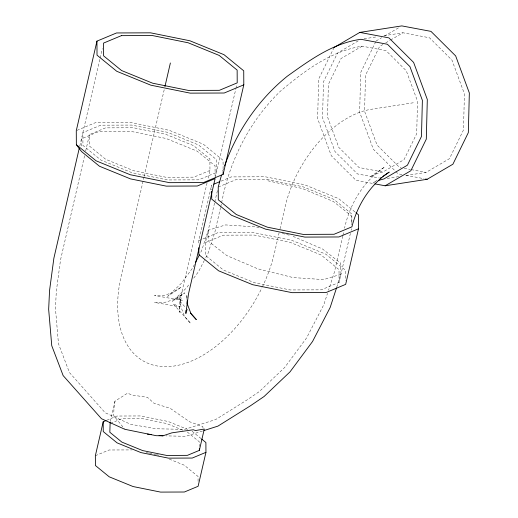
<?xml version="1.0" encoding="UTF-8"?>
<svg xmlns="http://www.w3.org/2000/svg" width="518" height="518" viewBox="0 0 518 518"><rect width="100%" height="100%" fill="white"/><g stroke="black" fill="none" stroke-linecap="round" stroke-linejoin="round"><path stroke-width="0.39" stroke-dasharray="2.59 1.94" d="M186.338 304.04L186.564 299.32M186.603 298.53L186.791 294.6L187.134 298.588M202.965 427.933L202.842 426.508L189.633 421.781L170.014 408.197L154.222 403.451L147.423 397.3L131.708 395.001L127.655 393.13L115.009 401.126L113.966 408.488L113.695 415.572L124.32 428.671M79.811 145.862L99.916 58.799M100.097 58.01L102.273 48.588M84.576 155.743L60.509 259.984L56.281 291.569L55.471 308.599L58.456 343.706L69.444 372.539L105.206 412.768L130.704 424.32L156.086 428.768L184.68 429.37L215.682 419.548L246.982 399.967L259.337 391.563L284.641 367.515L306.637 337.878L323.828 304.675L327.518 293.311M85.664 151.042L89.459 134.583L105.542 127.875L133.463 127.771L165.734 134.291L193.706 145.7L209.894 158.935L209.958 170.441L207.964 179.073M144.062 176.955L121.199 275.997A111.195 67.767 -60.8 0 0 161.428 366.517A111.195 67.767 -60.8 0 0 261.953 287.788M144.244 176.172L164.387 88.921M110.334 421.38L115.009 401.126M207.058 182.99L181.889 292.016L179.17 312.354L179.979 295.325L180.976 306.993L184.628 316.576L190.689 323.426L173.154 303.807L179.966 306.889L154.584 302.441L164.089 302.635L174.391 299.372L184.796 292.864L172.436 301.275L186.383 288.021L189.653 283.624M198.828 242.994L198.815 240.656L211.642 185.081L211.668 189.763M215.3 177.81L235.761 89.161M235.943 88.371L236.849 84.447M350.395 233.398L339.083 282.401L321.238 289.84L290.268 289.957L254.467 282.718L223.433 270.066L205.471 255.387L205.406 242.612L214.607 202.752M214.789 201.968L217.508 190.184M220.551 207.504L214.808 232.407L207.99 253.38L204.707 259.712M220.733 206.727L221.451 203.613M221.633 202.836C229.448 160.774 249.598 120.862 280.536 91.097C304.241 71.076 330.691 51.114 362.134 46.167L386.02 50.654L406.293 70.804L417.521 101.211L416.692 133.728L404.027 159.648L382.925 172.021L377.777 173.226L370.234 176.787L384.796 166.951C363.753 180.75 349.844 203.833 344.554 228.179M351.89 222.837L351.845 214.064L333.883 199.385L302.849 186.726L267.048 179.487L266.802 180.549L302.421 188.565L333.391 201.502L351.418 215.896L351.599 224.695M279.118 232.718L274.611 252.253A111.195 67.767 -60.8 0 1 262.302 287.063M280.024 228.814L285.075 206.941A95.435 58.158 -60.8 0 1 371.089 109.317L414.504 102.596M342.741 236.02L334.414 272.099L328.509 290.281M342.922 235.237L343.648 232.103M351.12 230.251L351.482 228.678M259.175 227.693L256.093 226.929L225.615 224.922L208.262 230.238L201.651 250.576L200.207 253.373M336.784 287.101L340.954 274.268L340.533 263.053L322.442 248.944L291.537 235.722M222.572 171.283L223.407 169.03M334.078 47.488L318.648 79.073L317.638 118.706L331.319 155.769L356.028 180.322L373.342 183.579M375.764 41.699L360.677 72.565L359.667 112.199L373.355 149.262L395.253 171.024M194.412 264.568L192.599 268.065L181.015 283.676L167.683 296.335L181.397 287.011L172.131 292.799L162.963 295.707L154.5 295.532L182.66 300.472L176.871 297.85L185.807 307.847M204.345 260.418L198.511 271.685L192.916 279.221M376.942 180.394L373.07 183.009L376.275 181.248M358.184 40.903L337.522 53.017L323.478 81.766L322.559 117.845L335.01 151.58L357.504 173.931L379.377 178.03M362.134 46.167L341.025 58.534L328.367 84.453L327.538 116.977L338.766 147.384L359.039 167.528L382.925 172.021M376.113 40.98L381.675 37.717M384.453 36.085L399.747 27.124M383.003 44.49L379.558 46.51L365.507 75.265L364.588 111.338L377.046 145.072L399.54 167.424L401.094 167.715M385.755 42.877L389.886 40.456M390.572 40.048L402.972 32.783L429.474 37.762L451.961 60.114L464.419 93.849L463.5 129.927L449.449 158.683L426.042 172.403L404.629 175.719M77.007 130.355L95.882 122.481L129.908 122.358L169.237 130.309L203.334 144.211L223.064 160.334L223.109 169.69M209.958 170.441L193.874 177.15L165.954 177.253L133.683 170.726L105.711 159.324L89.523 146.089L89.459 134.583M221.082 181.151L231.248 176.91L265.268 176.78L304.597 184.738L338.694 198.64L355.342 212.244M218.233 187.043L236.078 179.604L267.048 179.487M198.815 240.656L218.415 232.478L252.441 232.355L291.77 240.307L325.867 254.208L345.597 270.331L345.648 280.465M205.406 242.612L223.245 235.172L254.221 235.062L290.015 242.301L321.056 254.953L339.012 269.632L339.083 282.401M106.812 420.247L116.913 416.038L140.721 415.948L168.233 421.51L187.62 429.416M110.496 423.426L121.749 418.732L142.495 418.654L166.485 423.504L182.822 430.167M95.364 455.717L109.078 449.993L132.084 449.909M202.46 431.021L185.807 436.298L166.116 435.884M340.954 274.268L323.608 279.584L293.123 277.577L257.686 268.784L226.78 255.562L208.689 241.453L208.262 230.238M364.109 38.798L376.8 36.836M383.935 35.729L402.972 32.783M387.179 178.419L399.074 176.58M404.215 168.305L410.45 169.477M411.227 169.626L426.042 172.403M401.994 174.56L398.064 173.815L395.817 171.587M405.931 175.298L424.028 178.697M146.244 452.609L148.601 453.088M149.391 453.244L155.678 454.519M156.462 454.675L158.825 455.154M282.291 233.43L290.766 235.535M169.341 459.116L184.253 465.196L198.051 476.476L198.083 482.517M192.087 431.235L201.094 438.597M187.276 431.98L199.307 441.815L199.333 446.484M186.338 308.437L188.435 310.794M215.106 176.185L215.054 165.812L197.093 151.133L166.058 138.474L130.258 131.235L99.288 131.352L81.449 138.792L81.488 146.775M100.712 125.181L82.874 132.621L82.938 145.39L100.893 160.068L131.935 172.721L167.735 179.96L198.705 179.843L216.543 172.403L216.479 159.635L198.524 144.956L167.482 132.304L131.682 125.065L100.712 125.181"/><path stroke-width="0.78" d="M186.04 310.34L185.891 313.487L188.526 293.764L215.119 178.581L197.28 186.02L166.31 186.137L130.51 178.898L99.469 166.239L81.514 151.56L76.353 144.684L76.282 130.659L96.95 41.129L116.55 32.958L150.576 32.828L189.905 40.78L224.003 54.681L243.732 70.811L243.803 84.835L223.135 174.365L203.535 182.537L169.509 182.666L130.18 174.715L96.083 160.813L76.353 144.684M79.267 148.219L53.872 258.229L49.566 290.436L48.66 309.33L51.755 345.713L63.144 375.602L101.489 418.732L124.825 429.299L156.164 435.677L162.963 435.819L171.866 432.847L193.311 429.759L195.461 430.568L204.28 429.021L199.352 450.375L187.399 455.354L166.647 455.432L142.664 450.582L121.866 442.107L109.835 432.271L110.153 422.157M164.931 86.564L170.377 62.982M106.086 420.551L103.205 421.756L95.364 455.717L95.416 465.527L109.214 476.813L133.068 486.538L160.586 492.1L184.389 492.009L198.103 486.292L205.944 452.337L205.892 442.521L201.69 439.083M355.957 212.749L358.424 214.763L358.501 228.794L345.668 284.363L326.068 292.534L292.042 292.664L252.713 284.712L218.615 270.81L198.886 254.681L198.854 247.669M221.49 175.149L218.233 187.043L218.305 199.812L236.26 214.491L267.294 227.149L303.095 234.389L334.065 234.272L351.91 226.832C357.401 205.031 370.228 184.537 389.219 172.106L382.757 176.463M336.545 287.853L330.167 307.478L312.548 341.498L290.015 371.866L264.089 396.497L250.382 405.827L217.942 426.12L203.95 430.549M224.521 166.032C236.888 131.229 258.476 99.456 287.302 76.211C309.673 60.256 332.957 43.091 360.936 39.29L387.438 44.27L409.932 66.621L422.384 100.356L421.464 136.435L407.42 165.184L384.006 178.911L378.192 180.491M195.493 262.464L199.482 254.772M380.173 178.211L381.468 177.337M334.078 47.488L359.803 32.407L401.832 25.9L430.95 31.371L455.659 55.925L469.34 92.987L468.33 132.621L452.9 164.212L427.175 179.286L385.146 185.794L374.915 183.871M385.146 185.794L410.865 170.713L426.301 139.128L427.311 99.495L413.623 62.432L388.914 37.879L359.803 32.407M243.803 84.835L224.203 93.013L190.177 93.136L150.848 85.185L116.751 71.283L97.021 55.161L96.95 41.129M213.824 184.175L219.632 181.753M358.501 228.794L338.895 236.966L304.875 237.095L265.546 229.137L231.449 215.235L211.72 199.113L211.681 191.317M205.944 452.337L192.23 458.054L168.428 458.139L140.909 452.577L117.055 442.851L103.25 431.572L103.205 421.756M147.377 434.136L151.275 434.557M159.065 435.398L162.963 435.819M425.602 178.995L427.175 179.286M190.54 313.144L196.322 319.612L190.928 313.513L187.678 304.985L187.27 300.187M223.122 172.028L223.135 174.365M199.346 448.815L199.352 450.375M121.38 35.651L103.542 43.091L103.606 55.86L121.568 70.539L152.603 83.191L188.403 90.43L219.373 90.313L237.212 82.874L237.147 70.105L219.192 55.426L188.151 42.774L152.35 35.535L121.38 35.651"/></g></svg>
